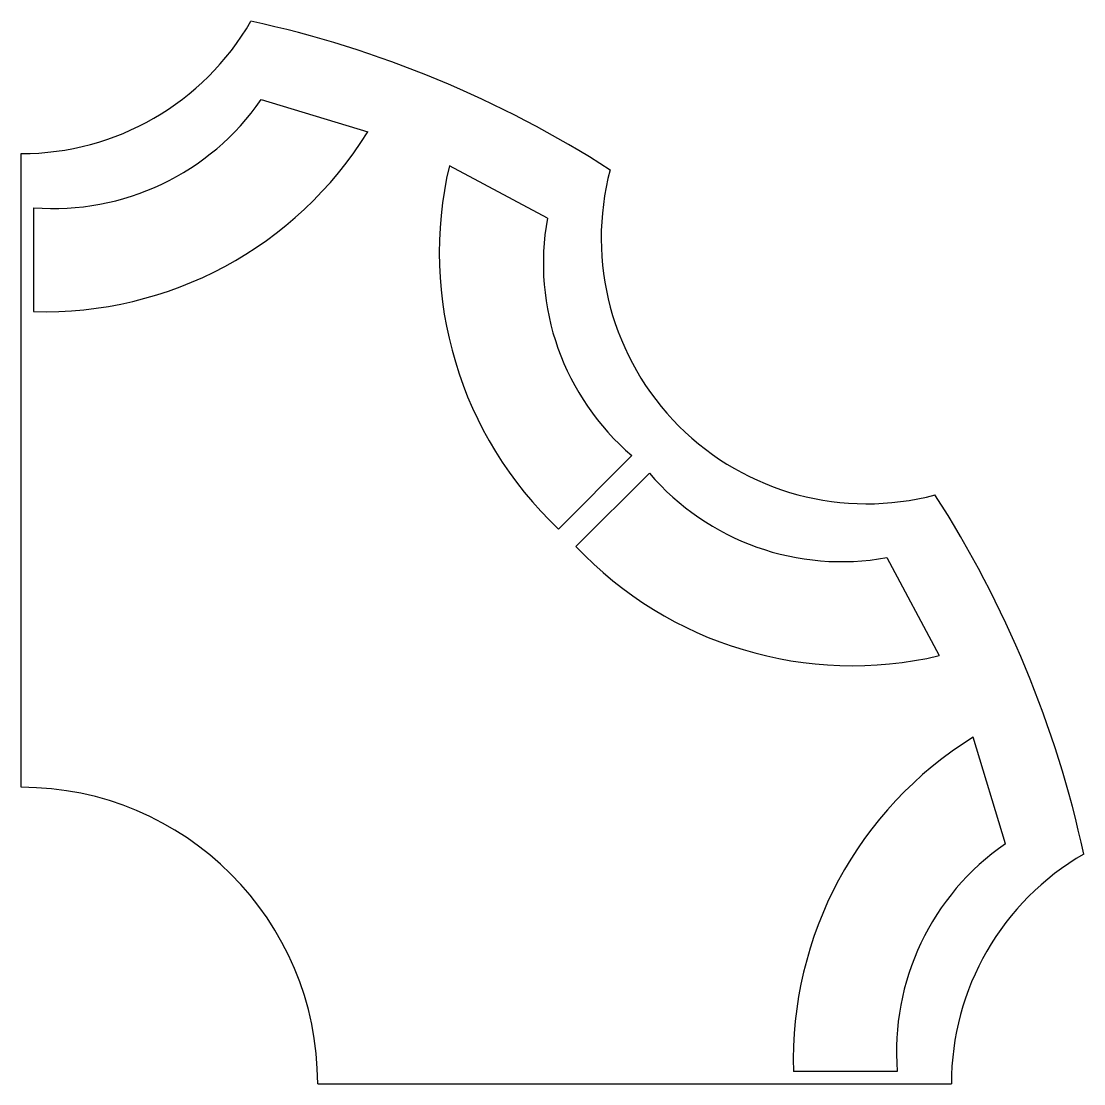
# Model space of a CAD drawing. Extents: x 0 to 21.5, y 0 to 21.5.
import ezdxf

# ---------------------------------------------------------------- set-up
doc = ezdxf.new("R2010")
doc.units = 0
doc.layers.add('default', color=7, linetype='CONTINUOUS')

msp = doc.modelspace()

# ---------------------------------------------------------------- linework, layer by layer
at = {"layer": 'default'}
for p, q in [((4.856, 19.917), (7.011, 19.264)), ((0, 6), (0, 18.824)), ((10.65, 17.517), (8.664, 18.579)), ((0.25, 17.729), (0.25, 15.628)), ((12.36, 12.713), (10.874, 11.227)), ((12.713, 12.36), (11.227, 10.874)), ((17.517, 10.65), (18.579, 8.664)), ((19.917, 4.856), (19.264, 7.011)), ((17.729, 0.25), (15.628, 0.25)), ((6, 0), (18.824, 0))]:
    msp.add_line(p, q, dxfattribs=at)
for centre, radius, start, end in [((0, 24.198), 5.374, 270, 329.9), ((0, 0), 22, 57.2, 77.8), ((0.655, 22.82), 5.107, 265.4537, 325.3537), ((0.476, 23.313), 7.689, 268.3167, 328.2167), ((16.149, 16.821), 7.689, 166.7833, 226.6833), ((17.111, 17.111), 5.374, 165.1, 284.9), ((15.673, 16.599), 5.107, 169.6463, 229.5463), ((16.599, 15.673), 5.107, 220.4537, 280.3537), ((0, 0), 22, 12.2, 32.8), ((16.821, 16.149), 7.689, 223.3167, 283.2167), ((23.313, 0.476), 7.689, 121.7833, 181.6833), ((0, 0), 6, 0, 90), ((22.82, 0.655), 5.107, 124.6463, 184.5463), ((24.198, 0), 5.374, 120.1, 180)]:
    msp.add_arc(centre, radius, start, end, dxfattribs=at)

doc.saveas('drawing.dxf')
